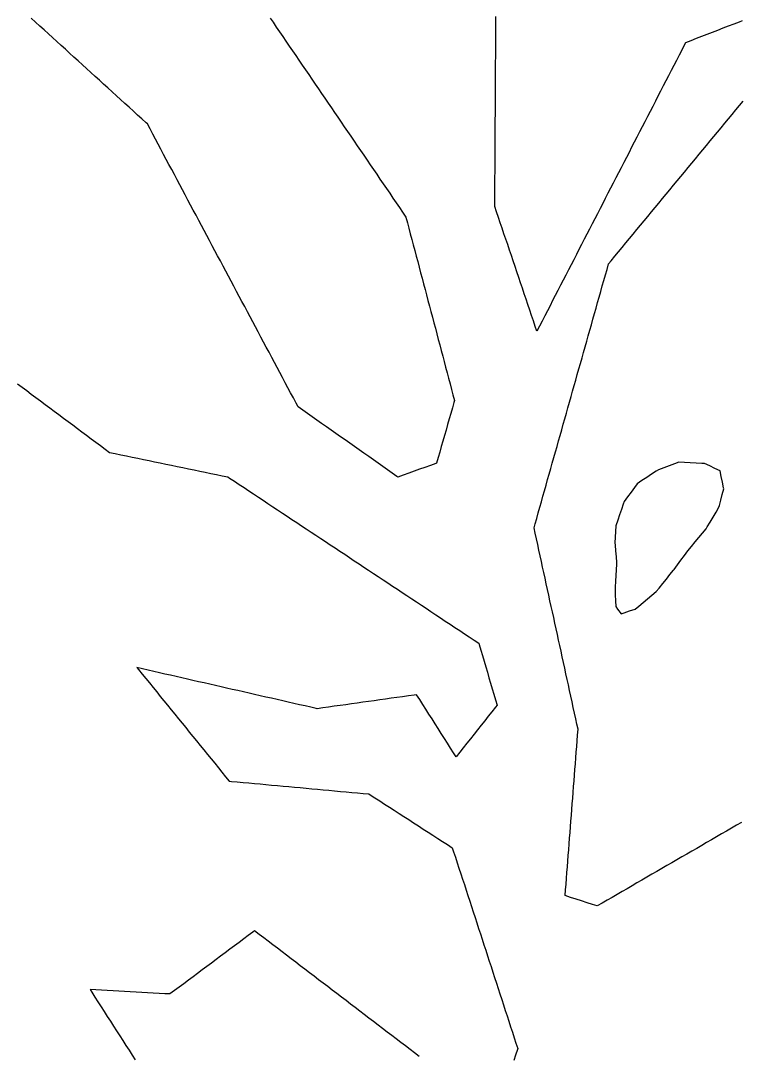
# Model space of a CAD drawing. Header units: millimetres. Extents: x 230 to 3347, y 514 to 5196.
# Drawn here: x 1564.8 to 1689.9, y 4398.1 to 4578.2 of the extents above; entities that cross this region are included whole.
import ezdxf

# ---------------------------------------------------------------- set-up
doc = ezdxf.new("R2010")
doc.units = ezdxf.units.MM
for name, color, linetype in [('ALL_ISLANDS', 7, 'Continuous'), ('OUTLINE_ISLAND_01', 7, 'Continuous'), ('OUTLINE_ISLAND_35', 7, 'Continuous')]:
    doc.layers.add(name, color=color, linetype=linetype)

msp = doc.modelspace()

# ---------------------------------------------------------------- linework, layer by layer
at = {"layer": 'ALL_ISLANDS'}
for points in [[(1608.1822, 4578.5892), (1608.6575, 4577.8925), (1609.221, 4577.0664), (1609.7845, 4576.2403), (1610.3481, 4575.4142), (1610.9116, 4574.5881), (1611.4752, 4573.762), (1612.0387, 4572.9359), (1612.6022, 4572.1098), (1613.1658, 4571.2838), (1613.7293, 4570.4577), (1614.2929, 4569.6316), (1614.8564, 4568.8055), (1615.4199, 4567.9794), (1615.9835, 4567.1533), (1616.547, 4566.3272), (1617.1106, 4565.5011), (1617.6741, 4564.675), (1618.2376, 4563.849), (1618.8012, 4563.0229), (1619.3647, 4562.1968), (1619.9283, 4561.3707), (1620.4918, 4560.5446), (1621.0553, 4559.7185), (1621.6189, 4558.8924), (1622.1824, 4558.0663), (1622.746, 4557.2402), (1623.3095, 4556.4142), (1623.873, 4555.5881), (1624.4366, 4554.762), (1625.0001, 4553.9359), (1625.5637, 4553.1098), (1626.1272, 4552.2837), (1626.6907, 4551.4576), (1627.2543, 4550.6315), (1627.8178, 4549.8054), (1628.3814, 4548.9794), (1628.9449, 4548.1533), (1629.5084, 4547.3272), (1630.072, 4546.5011), (1630.6355, 4545.675), (1631.1991, 4544.8489), (1631.7626, 4544.0228), (1631.7667, 4544.0075), (1632.0225, 4543.0408), (1632.2784, 4542.0741), (1632.5342, 4541.1073), (1632.7901, 4540.1406), (1633.0459, 4539.1739), (1633.3018, 4538.2072), (1633.5576, 4537.2405), (1633.8135, 4536.2738), (1634.0693, 4535.307), (1634.3252, 4534.3403), (1634.581, 4533.3736), (1634.8369, 4532.4069), (1635.0927, 4531.4402), (1635.3486, 4530.4735), (1635.6044, 4529.5067), (1635.8603, 4528.54), (1636.1161, 4527.5733), (1636.372, 4526.6066), (1636.6278, 4525.6399), (1636.8837, 4524.6732), (1637.1395, 4523.7065), (1637.3954, 4522.7397), (1637.6512, 4521.773), (1637.9071, 4520.8063), (1638.1629, 4519.8396), (1638.4188, 4518.8729), (1638.6746, 4517.9062), (1638.9305, 4516.9394), (1639.1863, 4515.9727), (1639.4422, 4515.006), (1639.698, 4514.0393), (1639.9539, 4513.0726), (1640.2097, 4512.1059), (1640.1173, 4511.7829), (1639.8421, 4510.8215), (1639.5668, 4509.8601), (1639.2916, 4508.8987), (1639.0164, 4507.9373), (1638.7412, 4506.976), (1638.4659, 4506.0146), (1638.1907, 4505.0532), (1637.9155, 4504.0918), (1637.6403, 4503.1304), (1637.3651, 4502.1691), (1637.0898, 4501.2077), (1636.9611, 4501.1615), (1636.0199, 4500.8237), (1635.0786, 4500.4859), (1634.1374, 4500.1481), (1633.1962, 4499.8103), (1632.255, 4499.4725), (1631.3138, 4499.1347), (1630.3726, 4498.7969), (1630.2002, 4498.9181), (1629.3821, 4499.4932), (1628.564, 4500.0683), (1627.746, 4500.6435), (1626.9279, 4501.2186), (1626.1098, 4501.7937), (1625.2918, 4502.3688), (1624.4737, 4502.944), (1623.6557, 4503.5191), (1622.8376, 4504.0942), (1622.0195, 4504.6693), (1621.2015, 4505.2445), (1620.3834, 4505.8196), (1619.5653, 4506.3947), (1618.7473, 4506.9699), (1617.9292, 4507.545), (1617.1111, 4508.1201), (1616.2931, 4508.6952), (1615.475, 4509.2704), (1614.6569, 4509.8455), (1613.8389, 4510.4206), (1613.0208, 4510.9957), (1612.6587, 4511.6755), (1612.1885, 4512.558), (1611.7183, 4513.4406), (1611.2481, 4514.3231), (1610.7779, 4515.2057), (1610.3077, 4516.0883), (1609.8375, 4516.9708), (1609.3673, 4517.8534), (1608.8971, 4518.7359), (1608.4269, 4519.6185), (1607.9567, 4520.501), (1607.4865, 4521.3836), (1607.0163, 4522.2662), (1606.5461, 4523.1487), (1606.0759, 4524.0313), (1605.6057, 4524.9138), (1605.1355, 4525.7964), (1604.6653, 4526.679), (1604.1951, 4527.5615), (1603.7249, 4528.4441), (1603.2547, 4529.3266), (1602.7845, 4530.2092), (1602.3143, 4531.0918), (1601.8441, 4531.9743), (1601.3739, 4532.8569), (1600.9037, 4533.7394), (1600.4335, 4534.622), (1599.9633, 4535.5046), (1599.4931, 4536.3871), (1599.0229, 4537.2697), (1598.5527, 4538.1522), (1598.0824, 4539.0348), (1597.6122, 4539.9174), (1597.142, 4540.7999), (1596.6718, 4541.6825), (1596.2016, 4542.565), (1595.7314, 4543.4476), (1595.2612, 4544.3301), (1594.791, 4545.2127), (1594.3208, 4546.0953), (1593.8506, 4546.9778), (1593.3804, 4547.8604), (1592.9102, 4548.7429), (1592.44, 4549.6255), (1591.9698, 4550.5081), (1591.4996, 4551.3906), (1591.0294, 4552.2732), (1590.5592, 4553.1557), (1590.089, 4554.0383), (1589.6188, 4554.9209), (1589.1486, 4555.8034), (1588.6784, 4556.686), (1588.2082, 4557.5685), (1587.738, 4558.4511), (1587.2678, 4559.3337), (1586.7976, 4560.2162), (1586.5863, 4560.4086), (1585.847, 4561.0819), (1585.1076, 4561.7552), (1584.3682, 4562.4285), (1583.6289, 4563.1019), (1582.8895, 4563.7752), (1582.1501, 4564.4485), (1581.4108, 4565.1218), (1580.6714, 4565.7951), (1579.9321, 4566.4684), (1579.1927, 4567.1417), (1578.4533, 4567.815), (1577.714, 4568.4883), (1576.9746, 4569.1616), (1576.2352, 4569.8349), (1575.4959, 4570.5082), (1574.7565, 4571.1815), (1574.0171, 4571.8548), (1573.2778, 4572.5281), (1572.5384, 4573.2015), (1571.7991, 4573.8748), (1571.0597, 4574.5481), (1570.3203, 4575.2214), (1569.581, 4575.8947), (1568.8416, 4576.568), (1568.1022, 4577.2413), (1567.3629, 4577.9146), (1566.6235, 4578.5879)], [(1690.2174, 4578.1419), (1689.7011, 4577.9414), (1688.7689, 4577.5793), (1687.8368, 4577.2173), (1686.9046, 4576.8553), (1685.9725, 4576.4932), (1685.0403, 4576.1312), (1684.1081, 4575.7692), (1683.176, 4575.4071), (1682.2438, 4575.0451), (1681.3116, 4574.683), (1680.3795, 4574.321), (1680.1806, 4573.9349), (1679.7226, 4573.0459), (1679.2647, 4572.157), (1678.8067, 4571.268), (1678.3488, 4570.379), (1677.8908, 4569.49), (1677.4329, 4568.601), (1676.975, 4567.7121), (1676.517, 4566.8231), (1676.0591, 4565.9341), (1675.6011, 4565.0451), (1675.1432, 4564.1561), (1674.6852, 4563.2672), (1674.2273, 4562.3782), (1673.7693, 4561.4892), (1673.3114, 4560.6002), (1672.8534, 4559.7112), (1672.3955, 4558.8223), (1671.9375, 4557.9333), (1671.4796, 4557.0443), (1671.0217, 4556.1553), (1670.5637, 4555.2663), (1670.1058, 4554.3774), (1669.6478, 4553.4884), (1669.1899, 4552.5994), (1668.7319, 4551.7104), (1668.274, 4550.8214), (1667.816, 4549.9325), (1667.3581, 4549.0435), (1666.9001, 4548.1545), (1666.4422, 4547.2655), (1665.9842, 4546.3765), (1665.5263, 4545.4876), (1665.0684, 4544.5986), (1664.6104, 4543.7096), (1664.1525, 4542.8206), (1663.6945, 4541.9317), (1663.2366, 4541.0427), (1662.7786, 4540.1537), (1662.3207, 4539.2647), (1661.8627, 4538.3757), (1661.4048, 4537.4868), (1660.9468, 4536.5978), (1660.4889, 4535.7088), (1660.0309, 4534.8198), (1659.573, 4533.9308), (1659.115, 4533.0419), (1658.6571, 4532.1529), (1658.1992, 4531.2639), (1657.7412, 4530.3749), (1657.2833, 4529.4859), (1656.8253, 4528.597), (1656.3674, 4527.708), (1655.9094, 4526.819), (1655.4515, 4525.93), (1654.9935, 4525.041), (1654.5356, 4524.1521), (1654.2489, 4525.0033), (1653.9298, 4525.951), (1653.6107, 4526.8987), (1653.2916, 4527.8465), (1652.9724, 4528.7942), (1652.6533, 4529.7419), (1652.3342, 4530.6896), (1652.0151, 4531.6373), (1651.6959, 4532.585), (1651.3768, 4533.5327), (1651.0577, 4534.4804), (1650.7386, 4535.4282), (1650.4194, 4536.3759), (1650.1003, 4537.3236), (1649.7812, 4538.2713), (1649.4621, 4539.219), (1649.1429, 4540.1667), (1648.8238, 4541.1144), (1648.5047, 4542.0621), (1648.1856, 4543.0099), (1647.8664, 4543.9576), (1647.5473, 4544.9053), (1647.2282, 4545.853), (1647.2286, 4545.9198), (1647.2343, 4546.9198), (1647.24, 4547.9198), (1647.2457, 4548.9198), (1647.2514, 4549.9198), (1647.2571, 4550.9198), (1647.2628, 4551.9197), (1647.2685, 4552.9197), (1647.2742, 4553.9197), (1647.2799, 4554.9197), (1647.2856, 4555.9197), (1647.2912, 4556.9197), (1647.2969, 4557.9196), (1647.3026, 4558.9196), (1647.3083, 4559.9196), (1647.314, 4560.9196), (1647.3197, 4561.9196), (1647.3254, 4562.9196), (1647.3311, 4563.9195), (1647.3368, 4564.9195), (1647.3425, 4565.9195), (1647.3482, 4566.9195), (1647.3539, 4567.9195), (1647.3596, 4568.9195), (1647.3653, 4569.9194), (1647.371, 4570.9194), (1647.3767, 4571.9194), (1647.3824, 4572.9194), (1647.3881, 4573.9194), (1647.3938, 4574.9194), (1647.3995, 4575.9193), (1647.4052, 4576.9193), (1647.4109, 4577.9193), (1647.4166, 4578.9193)], [(1690.1242, 4438.7301), (1689.2589, 4438.2288), (1688.3936, 4437.7276), (1687.5283, 4437.2263), (1686.663, 4436.7251), (1685.7977, 4436.2239), (1684.9324, 4435.7226), (1684.0671, 4435.2214), (1683.2018, 4434.7201), (1682.3365, 4434.2189), (1681.4712, 4433.7176), (1680.6059, 4433.2164), (1679.7405, 4432.7151), (1678.8752, 4432.2139), (1678.0099, 4431.7127), (1677.1446, 4431.2114), (1676.2793, 4430.7102), (1675.414, 4430.2089), (1674.5487, 4429.7077), (1673.6834, 4429.2064), (1672.8181, 4428.7052), (1671.9528, 4428.2039), (1671.0875, 4427.7027), (1670.2222, 4427.2014), (1669.3569, 4426.7002), (1668.4916, 4426.199), (1667.6263, 4425.6977), (1666.761, 4425.1965), (1665.8957, 4424.6952), (1665.0304, 4424.194), (1664.2191, 4424.4569), (1663.2678, 4424.7652), (1662.3165, 4425.0734), (1661.3652, 4425.3817), (1660.4139, 4425.69), (1659.4626, 4425.9983), (1659.4634, 4426.0076), (1659.5406, 4427.0046), (1659.6179, 4428.0016), (1659.6951, 4428.9986), (1659.7723, 4429.9956), (1659.8496, 4430.9926), (1659.9268, 4431.9896), (1660.0041, 4432.9867), (1660.0813, 4433.9837), (1660.1585, 4434.9807), (1660.2358, 4435.9777), (1660.313, 4436.9747), (1660.3903, 4437.9717), (1660.4675, 4438.9687), (1660.5448, 4439.9657), (1660.622, 4440.9628), (1660.6992, 4441.9598), (1660.7765, 4442.9568), (1660.8537, 4443.9538), (1660.931, 4444.9508), (1661.0082, 4445.9478), (1661.0855, 4446.9448), (1661.1627, 4447.9418), (1661.2399, 4448.9389), (1661.3172, 4449.9359), (1661.3944, 4450.9329), (1661.4717, 4451.9299), (1661.5489, 4452.9269), (1661.6262, 4453.9239), (1661.7034, 4454.9209), (1661.5128, 4455.7944), (1661.2997, 4456.7715), (1661.0865, 4457.7485), (1660.8734, 4458.7255), (1660.6602, 4459.7025), (1660.4471, 4460.6795), (1660.2339, 4461.6566), (1660.0208, 4462.6336), (1659.8076, 4463.6106), (1659.5945, 4464.5876), (1659.3813, 4465.5646), (1659.1682, 4466.5416), (1658.955, 4467.5187), (1658.7419, 4468.4957), (1658.5287, 4469.4727), (1658.3156, 4470.4497), (1658.1024, 4471.4267), (1657.8893, 4472.4038), (1657.6761, 4473.3808), (1657.4629, 4474.3578), (1657.2498, 4475.3348), (1657.0366, 4476.3118), (1656.8235, 4477.2889), (1656.6103, 4478.2659), (1656.3972, 4479.2429), (1656.184, 4480.2199), (1655.9709, 4481.1969), (1655.7577, 4482.174), (1655.5446, 4483.151), (1655.3314, 4484.128), (1655.1183, 4485.105), (1654.9051, 4486.082), (1654.692, 4487.0591), (1654.4788, 4488.0361), (1654.2657, 4489.0131), (1654.0525, 4489.9901), (1654.2381, 4490.6475), (1654.5099, 4491.6099), (1654.7816, 4492.5723), (1655.0533, 4493.5347), (1655.325, 4494.4971), (1655.5967, 4495.4594), (1655.8684, 4496.4218), (1656.1402, 4497.3842), (1656.4119, 4498.3466), (1656.6836, 4499.3089), (1656.9553, 4500.2713), (1657.227, 4501.2337), (1657.4987, 4502.1961), (1657.7704, 4503.1585), (1658.0422, 4504.1208), (1658.3139, 4505.0832), (1658.5856, 4506.0456), (1658.8573, 4507.008), (1659.129, 4507.9703), (1659.4007, 4508.9327), (1659.6725, 4509.8951), (1659.9442, 4510.8575), (1660.2159, 4511.8199), (1660.4876, 4512.7822), (1660.7593, 4513.7446), (1661.031, 4514.707), (1661.3027, 4515.6694), (1661.5745, 4516.6317), (1661.8462, 4517.5941), (1662.1179, 4518.5565), (1662.3896, 4519.5189), (1662.6613, 4520.4813), (1662.933, 4521.4436), (1663.2048, 4522.406), (1663.4765, 4523.3684), (1663.7482, 4524.3308), (1664.0199, 4525.2931), (1664.2916, 4526.2555), (1664.5633, 4527.2179), (1664.835, 4528.1803), (1665.1068, 4529.1427), (1665.3785, 4530.105), (1665.6502, 4531.0674), (1665.9219, 4532.0298), (1666.1936, 4532.9922), (1666.4653, 4533.9545), (1666.7371, 4534.9169), (1667.0088, 4535.8793), (1667.4631, 4536.4294), (1668.0999, 4537.2004), (1668.7368, 4537.9714), (1669.3736, 4538.7424), (1670.0104, 4539.5134), (1670.6473, 4540.2844), (1671.2841, 4541.0554), (1671.9209, 4541.8264), (1672.5577, 4542.5974), (1673.1946, 4543.3684), (1673.8314, 4544.1394), (1674.4682, 4544.9104), (1675.1051, 4545.6814), (1675.7419, 4546.4524), (1676.3787, 4547.2234), (1677.0155, 4547.9944), (1677.6524, 4548.7654), (1678.2892, 4549.5364), (1678.926, 4550.3074), (1679.5629, 4551.0784), (1680.1997, 4551.8494), (1680.8365, 4552.6205), (1681.4734, 4553.3915), (1682.1102, 4554.1625), (1682.747, 4554.9335), (1683.3838, 4555.7045), (1684.0207, 4556.4755), (1684.6575, 4557.2465), (1685.2943, 4558.0175), (1685.9312, 4558.7885), (1686.568, 4559.5595), (1687.2048, 4560.3305), (1687.8416, 4561.1015), (1688.4785, 4561.8725), (1689.1153, 4562.6435), (1689.7521, 4563.4145), (1690.389, 4564.1855)], [(1564.2128, 4515.0333), (1565.0142, 4514.4351), (1565.8156, 4513.837), (1566.617, 4513.2388), (1567.4184, 4512.6407), (1568.2197, 4512.0425), (1569.0211, 4511.4444), (1569.8225, 4510.8462), (1570.6239, 4510.2481), (1571.4253, 4509.6499), (1572.2267, 4509.0518), (1573.0281, 4508.4536), (1573.8294, 4507.8555), (1574.6308, 4507.2573), (1575.4322, 4506.6592), (1576.2336, 4506.061), (1577.035, 4505.4629), (1577.8364, 4504.8647), (1578.6377, 4504.2666), (1579.4391, 4503.6684), (1580.2405, 4503.0703), (1581.212, 4502.8696), (1582.1914, 4502.6674), (1583.1707, 4502.4651), (1584.15, 4502.2629), (1585.1294, 4502.0606), (1586.1087, 4501.8583), (1587.088, 4501.6561), (1588.0674, 4501.4538), (1589.0467, 4501.2516), (1590.026, 4501.0493), (1591.0054, 4500.8471), (1591.9847, 4500.6448), (1592.964, 4500.4426), (1593.9434, 4500.2403), (1594.9227, 4500.0381), (1595.902, 4499.8358), (1596.8814, 4499.6336), (1597.8607, 4499.4313), (1598.84, 4499.2291), (1599.8194, 4499.0268), (1600.7987, 4498.8246), (1601.1111, 4498.6175), (1601.9447, 4498.065), (1602.7782, 4497.5125), (1603.6117, 4496.96), (1604.4452, 4496.4075), (1605.2787, 4495.8551), (1606.1123, 4495.3026), (1606.9458, 4494.7501), (1607.7793, 4494.1976), (1608.6128, 4493.6451), (1609.4464, 4493.0926), (1610.2799, 4492.5401), (1611.1134, 4491.9877), (1611.9469, 4491.4352), (1612.7804, 4490.8827), (1613.614, 4490.3302), (1614.4475, 4489.7777), (1615.281, 4489.2252), (1616.1145, 4488.6728), (1616.9481, 4488.1203), (1617.7816, 4487.5678), (1618.6151, 4487.0153), (1619.4486, 4486.4628), (1620.2822, 4485.9103), (1621.1157, 4485.3578), (1621.9492, 4484.8054), (1622.7827, 4484.2529), (1623.6162, 4483.7004), (1624.4498, 4483.1479), (1625.2833, 4482.5954), (1626.1168, 4482.0429), (1626.9503, 4481.4904), (1627.7839, 4480.938), (1628.6174, 4480.3855), (1629.4509, 4479.833), (1630.2844, 4479.2805), (1631.1179, 4478.728), (1631.9515, 4478.1755), (1632.785, 4477.6231), (1633.6185, 4477.0706), (1634.452, 4476.5181), (1635.2856, 4475.9656), (1636.1191, 4475.4131), (1636.9526, 4474.8606), (1637.7861, 4474.3081), (1638.6197, 4473.7557), (1639.4532, 4473.2032), (1640.2867, 4472.6507), (1641.1202, 4472.0982), (1641.9537, 4471.5457), (1642.7873, 4470.9932), (1643.6208, 4470.4407), (1644.4543, 4469.8883), (1644.5234, 4469.6521), (1644.8042, 4468.6923), (1645.085, 4467.7325), (1645.3658, 4466.7727), (1645.6465, 4465.813), (1645.9273, 4464.8532), (1646.2081, 4463.8934), (1646.4889, 4462.9337), (1646.7697, 4461.9739), (1647.0505, 4461.0141), (1647.3312, 4460.0543), (1647.612, 4459.0946), (1647.3405, 4458.7527), (1646.7186, 4457.9696), (1646.0967, 4457.1865), (1645.4749, 4456.4034), (1644.853, 4455.6203), (1644.2311, 4454.8372), (1643.6092, 4454.0541), (1642.9873, 4453.271), (1642.3654, 4452.4879), (1641.7435, 4451.7048), (1641.1216, 4450.9217), (1640.4997, 4450.1386), (1640.0663, 4450.8194), (1639.5293, 4451.663), (1638.9923, 4452.5065), (1638.4553, 4453.3501), (1637.9183, 4454.1937), (1637.3813, 4455.0373), (1636.8442, 4455.8808), (1636.3072, 4456.7244), (1635.7702, 4457.568), (1635.2332, 4458.4116), (1634.6962, 4459.2551), (1634.1592, 4460.0987), (1633.6222, 4460.9423), (1633.1802, 4460.8799), (1632.19, 4460.74), (1631.1998, 4460.6002), (1630.2096, 4460.4604), (1629.2195, 4460.3205), (1628.2293, 4460.1807), (1627.2391, 4460.0409), (1626.2489, 4459.901), (1625.2588, 4459.7612), (1624.2686, 4459.6214), (1623.2784, 4459.4815), (1622.2882, 4459.3417), (1621.2981, 4459.2019), (1620.3079, 4459.062), (1619.3177, 4458.9222), (1618.3275, 4458.7824), (1617.3374, 4458.6425), (1616.3472, 4458.5027), (1616.1864, 4458.5394), (1615.2114, 4458.7617), (1614.2364, 4458.984), (1613.2615, 4459.2063), (1612.2865, 4459.4286), (1611.3115, 4459.6509), (1610.3365, 4459.8732), (1609.3616, 4460.0955), (1608.3866, 4460.3178), (1607.4116, 4460.5401), (1606.4366, 4460.7624), (1605.4616, 4460.9847), (1604.4867, 4461.207), (1603.5117, 4461.4293), (1602.5367, 4461.6516), (1601.5617, 4461.8739), (1600.5868, 4462.0962), (1599.6118, 4462.3185), (1598.6368, 4462.5408), (1597.6618, 4462.7631), (1596.6868, 4462.9854), (1595.7119, 4463.2077), (1594.7369, 4463.43), (1593.7619, 4463.6523), (1592.7869, 4463.8746), (1591.8119, 4464.0969), (1590.837, 4464.3192), (1589.862, 4464.5415), (1588.887, 4464.7638), (1587.912, 4464.9861), (1586.9371, 4465.2084), (1585.9621, 4465.4307), (1584.9871, 4465.653), (1585.2679, 4465.3076), (1585.8987, 4464.5317), (1586.5296, 4463.7558), (1587.1604, 4462.9799), (1587.7913, 4462.204), (1588.4221, 4461.4281), (1589.053, 4460.6522), (1589.6838, 4459.8763), (1590.3146, 4459.1004), (1590.9455, 4458.3244), (1591.5763, 4457.5485), (1592.2072, 4456.7726), (1592.838, 4455.9967), (1593.4688, 4455.2208), (1594.0997, 4454.4449), (1594.7305, 4453.669), (1595.3614, 4452.8931), (1595.9922, 4452.1171), (1596.6231, 4451.3412), (1597.2539, 4450.5653), (1597.8847, 4449.7894), (1598.5156, 4449.0135), (1599.1464, 4448.2376), (1599.7773, 4447.4617), (1600.4081, 4446.6858), (1601.0389, 4445.9099), (1601.4475, 4445.8723), (1602.4433, 4445.7807), (1603.4391, 4445.6891), (1604.4349, 4445.5975), (1605.4307, 4445.5059), (1606.4265, 4445.4144), (1607.4223, 4445.3228), (1608.4181, 4445.2312), (1609.4139, 4445.1396), (1610.4097, 4445.048), (1611.4055, 4444.9564), (1612.4013, 4444.8648), (1613.3971, 4444.7733), (1614.3928, 4444.6817), (1615.3886, 4444.5901), (1616.3844, 4444.4985), (1617.3802, 4444.4069), (1618.376, 4444.3153), (1619.3718, 4444.2237), (1620.3676, 4444.1322), (1621.3634, 4444.0406), (1622.3592, 4443.949), (1623.355, 4443.8574), (1624.3508, 4443.7658), (1625.3466, 4443.6742), (1625.5493, 4443.5436), (1626.3897, 4443.0017), (1627.2302, 4442.4598), (1628.0706, 4441.9179), (1628.9111, 4441.376), (1629.7515, 4440.8342), (1630.592, 4440.2923), (1631.4325, 4439.7504), (1632.2729, 4439.2085), (1633.1134, 4438.6666), (1633.9538, 4438.1247), (1634.7943, 4437.5828), (1635.6347, 4437.041), (1636.4752, 4436.4991), (1637.3156, 4435.9572), (1638.1561, 4435.4153), (1638.9965, 4434.8734), (1639.837, 4434.3315), (1640.0703, 4433.6144), (1640.3797, 4432.6635), (1640.6891, 4431.7126), (1640.9984, 4430.7616), (1641.3078, 4429.8107), (1641.6172, 4428.8597), (1641.9266, 4427.9088), (1642.2359, 4426.9579), (1642.5453, 4426.0069), (1642.8547, 4425.056), (1643.1641, 4424.105), (1643.4735, 4423.1541), (1643.7828, 4422.2032), (1644.0922, 4421.2522), (1644.4016, 4420.3013), (1644.711, 4419.3503), (1645.0204, 4418.3994), (1645.3297, 4417.4485), (1645.6391, 4416.4975), (1645.9485, 4415.5466), (1646.2579, 4414.5957), (1646.5673, 4413.6447), (1646.8766, 4412.6938), (1647.186, 4411.7428), (1647.4954, 4410.7919), (1647.8048, 4409.841), (1648.1142, 4408.89), (1648.4235, 4407.9391), (1648.7329, 4406.9881), (1649.0423, 4406.0372), (1649.3517, 4405.0863), (1649.6611, 4404.1353), (1649.9704, 4403.1844), (1650.2798, 4402.2335), (1650.5892, 4401.2825), (1650.8986, 4400.3316), (1651.208, 4399.3806), (1651.1565, 4399.221), (1650.8498, 4398.2692), (1650.543, 4397.3174)], [(1634.0678, 4398.0301), (1633.2728, 4398.6367), (1632.4778, 4399.2433), (1631.6828, 4399.85), (1630.8878, 4400.4566), (1630.0928, 4401.0632), (1629.2978, 4401.6698), (1628.5028, 4402.2764), (1627.7078, 4402.883), (1626.9128, 4403.4896), (1626.1178, 4404.0962), (1625.3228, 4404.7028), (1624.5278, 4405.3094), (1623.7328, 4405.9161), (1622.9378, 4406.5227), (1622.1428, 4407.1293), (1621.3478, 4407.7359), (1620.5528, 4408.3425), (1619.7578, 4408.9491), (1618.9628, 4409.5557), (1618.1678, 4410.1623), (1617.3728, 4410.7689), (1616.5778, 4411.3756), (1615.7828, 4411.9822), (1614.9878, 4412.5888), (1614.1928, 4413.1954), (1613.3978, 4413.802), (1612.6028, 4414.4086), (1611.8078, 4415.0152), (1611.0128, 4415.6218), (1610.2178, 4416.2284), (1609.4228, 4416.8351), (1608.6278, 4417.4417), (1607.8328, 4418.0483), (1607.0378, 4418.6549), (1606.2428, 4419.2615), (1605.4478, 4419.8681), (1605.1601, 4419.6534), (1604.3586, 4419.0554), (1603.5571, 4418.4574), (1602.7556, 4417.8594), (1601.9542, 4417.2614), (1601.1527, 4416.6634), (1600.3512, 4416.0653), (1599.5497, 4415.4673), (1598.7482, 4414.8693), (1597.9467, 4414.2713), (1597.1453, 4413.6733), (1596.3438, 4413.0753), (1595.5423, 4412.4772), (1594.7408, 4411.8792), (1593.9393, 4411.2812), (1593.1378, 4410.6832), (1592.3364, 4410.0852), (1591.5349, 4409.4872), (1590.7334, 4408.8891), (1589.825, 4408.9389), (1588.8265, 4408.9936), (1587.828, 4409.0483), (1586.8295, 4409.1029), (1585.831, 4409.1576), (1584.8325, 4409.2123), (1583.834, 4409.267), (1582.8355, 4409.3217), (1581.837, 4409.3763), (1580.8385, 4409.431), (1579.84, 4409.4857), (1578.8415, 4409.5404), (1577.843, 4409.5951), (1576.8445, 4409.6498), (1577.1351, 4409.1964), (1577.6746, 4408.3545), (1578.2142, 4407.5125), (1578.7538, 4406.6706), (1579.2934, 4405.8287), (1579.833, 4404.9868), (1580.3726, 4404.1448), (1580.9122, 4403.3029), (1581.4518, 4402.461), (1581.9914, 4401.6191), (1582.531, 4400.7771), (1583.0706, 4399.9352), (1583.6102, 4399.0933), (1584.1498, 4398.2513), (1584.6893, 4397.4094)]]:
    msp.add_lwpolyline(points, dxfattribs=at)
msp.add_lwpolyline([(1686.4029, 4499.874), (1685.4992, 4500.3021), (1684.5954, 4500.7302), (1683.6917, 4501.1583), (1683.2236, 4501.1811), (1682.2248, 4501.2296), (1681.226, 4501.2782), (1680.2272, 4501.3267), (1679.2284, 4501.3753), (1678.4929, 4501.1046), (1677.5544, 4500.7592), (1676.616, 4500.4138), (1675.6775, 4500.0685), (1675.312, 4499.8291), (1674.4754, 4499.2813), (1673.6388, 4498.7335), (1672.8023, 4498.1856), (1671.9657, 4497.6378), (1671.5011, 4496.9992), (1670.9129, 4496.1905), (1670.3246, 4495.3818), (1669.7364, 4494.5732), (1669.5756, 4494.1071), (1669.2495, 4493.1617), (1668.9235, 4492.2164), (1668.5974, 4491.271), (1668.2713, 4490.3257), (1668.2229, 4489.3544), (1668.1732, 4488.3557), (1668.1234, 4487.3569), (1668.1543, 4486.9432), (1668.2287, 4485.946), (1668.3032, 4484.9488), (1668.3776, 4483.9515), (1668.3608, 4483.6603), (1668.3031, 4482.6619), (1668.2455, 4481.6636), (1668.1878, 4480.6653), (1668.1302, 4479.6669), (1668.1433, 4479.2891), (1668.1779, 4478.2897), (1668.2126, 4477.2903), (1668.2472, 4476.2909), (1668.5819, 4475.8378), (1669.1761, 4475.0334), (1669.7093, 4475.2009), (1670.6633, 4475.5006), (1671.6174, 4475.8004), (1672.245, 4476.3271), (1673.011, 4476.9699), (1673.7771, 4477.6127), (1674.5431, 4478.2555), (1675.3091, 4478.8983), (1675.7951, 4479.4959), (1676.4261, 4480.2717), (1677.057, 4481.0475), (1677.688, 4481.8233), (1678.319, 4482.5991), (1678.4175, 4482.7342), (1679.0069, 4483.5421), (1679.5963, 4484.3499), (1680.1857, 4485.1577), (1680.7751, 4485.9656), (1680.7759, 4485.9665), (1681.4161, 4486.7347), (1682.0564, 4487.5029), (1682.6966, 4488.271), (1683.3368, 4489.0392), (1683.9771, 4489.8074), (1684.1608, 4490.116), (1684.6725, 4490.9752), (1685.1841, 4491.8344), (1685.6958, 4492.6936), (1686.2074, 4493.5528), (1686.2805, 4493.833), (1686.5328, 4494.8006), (1686.7852, 4495.7682), (1687.0376, 4496.7359), (1687.0005, 4496.9191), (1686.8023, 4497.8993), (1686.604, 4498.8794), (1686.4058, 4499.8596)], close=True, dxfattribs=at)
at = {"layer": 'OUTLINE_ISLAND_01'}
for points in [[(1608.1822, 4578.5892), (1608.6575, 4577.8925), (1609.221, 4577.0664), (1609.7845, 4576.2403), (1610.3481, 4575.4142), (1610.9116, 4574.5881), (1611.4752, 4573.762), (1612.0387, 4572.9359), (1612.6022, 4572.1098), (1613.1658, 4571.2838), (1613.7293, 4570.4577), (1614.2929, 4569.6316), (1614.8564, 4568.8055), (1615.4199, 4567.9794), (1615.9835, 4567.1533), (1616.547, 4566.3272), (1617.1106, 4565.5011), (1617.6741, 4564.675), (1618.2376, 4563.849), (1618.8012, 4563.0229), (1619.3647, 4562.1968), (1619.9283, 4561.3707), (1620.4918, 4560.5446), (1621.0553, 4559.7185), (1621.6189, 4558.8924), (1622.1824, 4558.0663), (1622.746, 4557.2402), (1623.3095, 4556.4142), (1623.873, 4555.5881), (1624.4366, 4554.762), (1625.0001, 4553.9359), (1625.5637, 4553.1098), (1626.1272, 4552.2837), (1626.6907, 4551.4576), (1627.2543, 4550.6315), (1627.8178, 4549.8054), (1628.3814, 4548.9794), (1628.9449, 4548.1533), (1629.5084, 4547.3272), (1630.072, 4546.5011), (1630.6355, 4545.675), (1631.1991, 4544.8489), (1631.7626, 4544.0228), (1631.7667, 4544.0075), (1632.0225, 4543.0408), (1632.2784, 4542.0741), (1632.5342, 4541.1073), (1632.7901, 4540.1406), (1633.0459, 4539.1739), (1633.3018, 4538.2072), (1633.5576, 4537.2405), (1633.8135, 4536.2738), (1634.0693, 4535.307), (1634.3252, 4534.3403), (1634.581, 4533.3736), (1634.8369, 4532.4069), (1635.0927, 4531.4402), (1635.3486, 4530.4735), (1635.6044, 4529.5067), (1635.8603, 4528.54), (1636.1161, 4527.5733), (1636.372, 4526.6066), (1636.6278, 4525.6399), (1636.8837, 4524.6732), (1637.1395, 4523.7065), (1637.3954, 4522.7397), (1637.6512, 4521.773), (1637.9071, 4520.8063), (1638.1629, 4519.8396), (1638.4188, 4518.8729), (1638.6746, 4517.9062), (1638.9305, 4516.9394), (1639.1863, 4515.9727), (1639.4422, 4515.006), (1639.698, 4514.0393), (1639.9539, 4513.0726), (1640.2097, 4512.1059), (1640.1173, 4511.7829), (1639.8421, 4510.8215), (1639.5668, 4509.8601), (1639.2916, 4508.8987), (1639.0164, 4507.9373), (1638.7412, 4506.976), (1638.4659, 4506.0146), (1638.1907, 4505.0532), (1637.9155, 4504.0918), (1637.6403, 4503.1304), (1637.3651, 4502.1691), (1637.0898, 4501.2077), (1636.9611, 4501.1615), (1636.0199, 4500.8237), (1635.0786, 4500.4859), (1634.1374, 4500.1481), (1633.1962, 4499.8103), (1632.255, 4499.4725), (1631.3138, 4499.1347), (1630.3726, 4498.7969), (1630.2002, 4498.9181), (1629.3821, 4499.4932), (1628.564, 4500.0683), (1627.746, 4500.6435), (1626.9279, 4501.2186), (1626.1098, 4501.7937), (1625.2918, 4502.3688), (1624.4737, 4502.944), (1623.6557, 4503.5191), (1622.8376, 4504.0942), (1622.0195, 4504.6693), (1621.2015, 4505.2445), (1620.3834, 4505.8196), (1619.5653, 4506.3947), (1618.7473, 4506.9699), (1617.9292, 4507.545), (1617.1111, 4508.1201), (1616.2931, 4508.6952), (1615.475, 4509.2704), (1614.6569, 4509.8455), (1613.8389, 4510.4206), (1613.0208, 4510.9957), (1612.6587, 4511.6755), (1612.1885, 4512.558), (1611.7183, 4513.4406), (1611.2481, 4514.3231), (1610.7779, 4515.2057), (1610.3077, 4516.0883), (1609.8375, 4516.9708), (1609.3673, 4517.8534), (1608.8971, 4518.7359), (1608.4269, 4519.6185), (1607.9567, 4520.501), (1607.4865, 4521.3836), (1607.0163, 4522.2662), (1606.5461, 4523.1487), (1606.0759, 4524.0313), (1605.6057, 4524.9138), (1605.1355, 4525.7964), (1604.6653, 4526.679), (1604.1951, 4527.5615), (1603.7249, 4528.4441), (1603.2547, 4529.3266), (1602.7845, 4530.2092), (1602.3143, 4531.0918), (1601.8441, 4531.9743), (1601.3739, 4532.8569), (1600.9037, 4533.7394), (1600.4335, 4534.622), (1599.9633, 4535.5046), (1599.4931, 4536.3871), (1599.0229, 4537.2697), (1598.5527, 4538.1522), (1598.0824, 4539.0348), (1597.6122, 4539.9174), (1597.142, 4540.7999), (1596.6718, 4541.6825), (1596.2016, 4542.565), (1595.7314, 4543.4476), (1595.2612, 4544.3301), (1594.791, 4545.2127), (1594.3208, 4546.0953), (1593.8506, 4546.9778), (1593.3804, 4547.8604), (1592.9102, 4548.7429), (1592.44, 4549.6255), (1591.9698, 4550.5081), (1591.4996, 4551.3906), (1591.0294, 4552.2732), (1590.5592, 4553.1557), (1590.089, 4554.0383), (1589.6188, 4554.9209), (1589.1486, 4555.8034), (1588.6784, 4556.686), (1588.2082, 4557.5685), (1587.738, 4558.4511), (1587.2678, 4559.3337), (1586.7976, 4560.2162), (1586.5863, 4560.4086), (1585.847, 4561.0819), (1585.1076, 4561.7552), (1584.3682, 4562.4285), (1583.6289, 4563.1019), (1582.8895, 4563.7752), (1582.1501, 4564.4485), (1581.4108, 4565.1218), (1580.6714, 4565.7951), (1579.9321, 4566.4684), (1579.1927, 4567.1417), (1578.4533, 4567.815), (1577.714, 4568.4883), (1576.9746, 4569.1616), (1576.2352, 4569.8349), (1575.4959, 4570.5082), (1574.7565, 4571.1815), (1574.0171, 4571.8548), (1573.2778, 4572.5281), (1572.5384, 4573.2015), (1571.7991, 4573.8748), (1571.0597, 4574.5481), (1570.3203, 4575.2214), (1569.581, 4575.8947), (1568.8416, 4576.568), (1568.1022, 4577.2413), (1567.3629, 4577.9146), (1566.6235, 4578.5879)], [(1690.2174, 4578.1419), (1689.7011, 4577.9414), (1688.7689, 4577.5793), (1687.8368, 4577.2173), (1686.9046, 4576.8553), (1685.9725, 4576.4932), (1685.0403, 4576.1312), (1684.1081, 4575.7692), (1683.176, 4575.4071), (1682.2438, 4575.0451), (1681.3116, 4574.683), (1680.3795, 4574.321), (1680.1806, 4573.9349), (1679.7226, 4573.0459), (1679.2647, 4572.157), (1678.8067, 4571.268), (1678.3488, 4570.379), (1677.8908, 4569.49), (1677.4329, 4568.601), (1676.975, 4567.7121), (1676.517, 4566.8231), (1676.0591, 4565.9341), (1675.6011, 4565.0451), (1675.1432, 4564.1561), (1674.6852, 4563.2672), (1674.2273, 4562.3782), (1673.7693, 4561.4892), (1673.3114, 4560.6002), (1672.8534, 4559.7112), (1672.3955, 4558.8223), (1671.9375, 4557.9333), (1671.4796, 4557.0443), (1671.0217, 4556.1553), (1670.5637, 4555.2663), (1670.1058, 4554.3774), (1669.6478, 4553.4884), (1669.1899, 4552.5994), (1668.7319, 4551.7104), (1668.274, 4550.8214), (1667.816, 4549.9325), (1667.3581, 4549.0435), (1666.9001, 4548.1545), (1666.4422, 4547.2655), (1665.9842, 4546.3765), (1665.5263, 4545.4876), (1665.0684, 4544.5986), (1664.6104, 4543.7096), (1664.1525, 4542.8206), (1663.6945, 4541.9317), (1663.2366, 4541.0427), (1662.7786, 4540.1537), (1662.3207, 4539.2647), (1661.8627, 4538.3757), (1661.4048, 4537.4868), (1660.9468, 4536.5978), (1660.4889, 4535.7088), (1660.0309, 4534.8198), (1659.573, 4533.9308), (1659.115, 4533.0419), (1658.6571, 4532.1529), (1658.1992, 4531.2639), (1657.7412, 4530.3749), (1657.2833, 4529.4859), (1656.8253, 4528.597), (1656.3674, 4527.708), (1655.9094, 4526.819), (1655.4515, 4525.93), (1654.9935, 4525.041), (1654.5356, 4524.1521), (1654.2489, 4525.0033), (1653.9298, 4525.951), (1653.6107, 4526.8987), (1653.2916, 4527.8465), (1652.9724, 4528.7942), (1652.6533, 4529.7419), (1652.3342, 4530.6896), (1652.0151, 4531.6373), (1651.6959, 4532.585), (1651.3768, 4533.5327), (1651.0577, 4534.4804), (1650.7386, 4535.4282), (1650.4194, 4536.3759), (1650.1003, 4537.3236), (1649.7812, 4538.2713), (1649.4621, 4539.219), (1649.1429, 4540.1667), (1648.8238, 4541.1144), (1648.5047, 4542.0621), (1648.1856, 4543.0099), (1647.8664, 4543.9576), (1647.5473, 4544.9053), (1647.2282, 4545.853), (1647.2286, 4545.9198), (1647.2343, 4546.9198), (1647.24, 4547.9198), (1647.2457, 4548.9198), (1647.2514, 4549.9198), (1647.2571, 4550.9198), (1647.2628, 4551.9197), (1647.2685, 4552.9197), (1647.2742, 4553.9197), (1647.2799, 4554.9197), (1647.2856, 4555.9197), (1647.2912, 4556.9197), (1647.2969, 4557.9196), (1647.3026, 4558.9196), (1647.3083, 4559.9196), (1647.314, 4560.9196), (1647.3197, 4561.9196), (1647.3254, 4562.9196), (1647.3311, 4563.9195), (1647.3368, 4564.9195), (1647.3425, 4565.9195), (1647.3482, 4566.9195), (1647.3539, 4567.9195), (1647.3596, 4568.9195), (1647.3653, 4569.9194), (1647.371, 4570.9194), (1647.3767, 4571.9194), (1647.3824, 4572.9194), (1647.3881, 4573.9194), (1647.3938, 4574.9194), (1647.3995, 4575.9193), (1647.4052, 4576.9193), (1647.4109, 4577.9193), (1647.4166, 4578.9193)], [(1690.1242, 4438.7301), (1689.2589, 4438.2288), (1688.3936, 4437.7276), (1687.5283, 4437.2263), (1686.663, 4436.7251), (1685.7977, 4436.2239), (1684.9324, 4435.7226), (1684.0671, 4435.2214), (1683.2018, 4434.7201), (1682.3365, 4434.2189), (1681.4712, 4433.7176), (1680.6059, 4433.2164), (1679.7405, 4432.7151), (1678.8752, 4432.2139), (1678.0099, 4431.7127), (1677.1446, 4431.2114), (1676.2793, 4430.7102), (1675.414, 4430.2089), (1674.5487, 4429.7077), (1673.6834, 4429.2064), (1672.8181, 4428.7052), (1671.9528, 4428.2039), (1671.0875, 4427.7027), (1670.2222, 4427.2014), (1669.3569, 4426.7002), (1668.4916, 4426.199), (1667.6263, 4425.6977), (1666.761, 4425.1965), (1665.8957, 4424.6952), (1665.0304, 4424.194), (1664.2191, 4424.4569), (1663.2678, 4424.7652), (1662.3165, 4425.0734), (1661.3652, 4425.3817), (1660.4139, 4425.69), (1659.4626, 4425.9983), (1659.4634, 4426.0076), (1659.5406, 4427.0046), (1659.6179, 4428.0016), (1659.6951, 4428.9986), (1659.7723, 4429.9956), (1659.8496, 4430.9926), (1659.9268, 4431.9896), (1660.0041, 4432.9867), (1660.0813, 4433.9837), (1660.1585, 4434.9807), (1660.2358, 4435.9777), (1660.313, 4436.9747), (1660.3903, 4437.9717), (1660.4675, 4438.9687), (1660.5448, 4439.9657), (1660.622, 4440.9628), (1660.6992, 4441.9598), (1660.7765, 4442.9568), (1660.8537, 4443.9538), (1660.931, 4444.9508), (1661.0082, 4445.9478), (1661.0855, 4446.9448), (1661.1627, 4447.9418), (1661.2399, 4448.9389), (1661.3172, 4449.9359), (1661.3944, 4450.9329), (1661.4717, 4451.9299), (1661.5489, 4452.9269), (1661.6262, 4453.9239), (1661.7034, 4454.9209), (1661.5128, 4455.7944), (1661.2997, 4456.7715), (1661.0865, 4457.7485), (1660.8734, 4458.7255), (1660.6602, 4459.7025), (1660.4471, 4460.6795), (1660.2339, 4461.6566), (1660.0208, 4462.6336), (1659.8076, 4463.6106), (1659.5945, 4464.5876), (1659.3813, 4465.5646), (1659.1682, 4466.5416), (1658.955, 4467.5187), (1658.7419, 4468.4957), (1658.5287, 4469.4727), (1658.3156, 4470.4497), (1658.1024, 4471.4267), (1657.8893, 4472.4038), (1657.6761, 4473.3808), (1657.4629, 4474.3578), (1657.2498, 4475.3348), (1657.0366, 4476.3118), (1656.8235, 4477.2889), (1656.6103, 4478.2659), (1656.3972, 4479.2429), (1656.184, 4480.2199), (1655.9709, 4481.1969), (1655.7577, 4482.174), (1655.5446, 4483.151), (1655.3314, 4484.128), (1655.1183, 4485.105), (1654.9051, 4486.082), (1654.692, 4487.0591), (1654.4788, 4488.0361), (1654.2657, 4489.0131), (1654.0525, 4489.9901), (1654.2381, 4490.6475), (1654.5099, 4491.6099), (1654.7816, 4492.5723), (1655.0533, 4493.5347), (1655.325, 4494.4971), (1655.5967, 4495.4594), (1655.8684, 4496.4218), (1656.1402, 4497.3842), (1656.4119, 4498.3466), (1656.6836, 4499.3089), (1656.9553, 4500.2713), (1657.227, 4501.2337), (1657.4987, 4502.1961), (1657.7704, 4503.1585), (1658.0422, 4504.1208), (1658.3139, 4505.0832), (1658.5856, 4506.0456), (1658.8573, 4507.008), (1659.129, 4507.9703), (1659.4007, 4508.9327), (1659.6725, 4509.8951), (1659.9442, 4510.8575), (1660.2159, 4511.8199), (1660.4876, 4512.7822), (1660.7593, 4513.7446), (1661.031, 4514.707), (1661.3027, 4515.6694), (1661.5745, 4516.6317), (1661.8462, 4517.5941), (1662.1179, 4518.5565), (1662.3896, 4519.5189), (1662.6613, 4520.4813), (1662.933, 4521.4436), (1663.2048, 4522.406), (1663.4765, 4523.3684), (1663.7482, 4524.3308), (1664.0199, 4525.2931), (1664.2916, 4526.2555), (1664.5633, 4527.2179), (1664.835, 4528.1803), (1665.1068, 4529.1427), (1665.3785, 4530.105), (1665.6502, 4531.0674), (1665.9219, 4532.0298), (1666.1936, 4532.9922), (1666.4653, 4533.9545), (1666.7371, 4534.9169), (1667.0088, 4535.8793), (1667.4631, 4536.4294), (1668.0999, 4537.2004), (1668.7368, 4537.9714), (1669.3736, 4538.7424), (1670.0104, 4539.5134), (1670.6473, 4540.2844), (1671.2841, 4541.0554), (1671.9209, 4541.8264), (1672.5577, 4542.5974), (1673.1946, 4543.3684), (1673.8314, 4544.1394), (1674.4682, 4544.9104), (1675.1051, 4545.6814), (1675.7419, 4546.4524), (1676.3787, 4547.2234), (1677.0155, 4547.9944), (1677.6524, 4548.7654), (1678.2892, 4549.5364), (1678.926, 4550.3074), (1679.5629, 4551.0784), (1680.1997, 4551.8494), (1680.8365, 4552.6205), (1681.4734, 4553.3915), (1682.1102, 4554.1625), (1682.747, 4554.9335), (1683.3838, 4555.7045), (1684.0207, 4556.4755), (1684.6575, 4557.2465), (1685.2943, 4558.0175), (1685.9312, 4558.7885), (1686.568, 4559.5595), (1687.2048, 4560.3305), (1687.8416, 4561.1015), (1688.4785, 4561.8725), (1689.1153, 4562.6435), (1689.7521, 4563.4145), (1690.389, 4564.1855)], [(1564.2128, 4515.0333), (1565.0142, 4514.4351), (1565.8156, 4513.837), (1566.617, 4513.2388), (1567.4184, 4512.6407), (1568.2197, 4512.0425), (1569.0211, 4511.4444), (1569.8225, 4510.8462), (1570.6239, 4510.2481), (1571.4253, 4509.6499), (1572.2267, 4509.0518), (1573.0281, 4508.4536), (1573.8294, 4507.8555), (1574.6308, 4507.2573), (1575.4322, 4506.6592), (1576.2336, 4506.061), (1577.035, 4505.4629), (1577.8364, 4504.8647), (1578.6377, 4504.2666), (1579.4391, 4503.6684), (1580.2405, 4503.0703), (1581.212, 4502.8696), (1582.1914, 4502.6674), (1583.1707, 4502.4651), (1584.15, 4502.2629), (1585.1294, 4502.0606), (1586.1087, 4501.8583), (1587.088, 4501.6561), (1588.0674, 4501.4538), (1589.0467, 4501.2516), (1590.026, 4501.0493), (1591.0054, 4500.8471), (1591.9847, 4500.6448), (1592.964, 4500.4426), (1593.9434, 4500.2403), (1594.9227, 4500.0381), (1595.902, 4499.8358), (1596.8814, 4499.6336), (1597.8607, 4499.4313), (1598.84, 4499.2291), (1599.8194, 4499.0268), (1600.7987, 4498.8246), (1601.1111, 4498.6175), (1601.9447, 4498.065), (1602.7782, 4497.5125), (1603.6117, 4496.96), (1604.4452, 4496.4075), (1605.2787, 4495.8551), (1606.1123, 4495.3026), (1606.9458, 4494.7501), (1607.7793, 4494.1976), (1608.6128, 4493.6451), (1609.4464, 4493.0926), (1610.2799, 4492.5401), (1611.1134, 4491.9877), (1611.9469, 4491.4352), (1612.7804, 4490.8827), (1613.614, 4490.3302), (1614.4475, 4489.7777), (1615.281, 4489.2252), (1616.1145, 4488.6728), (1616.9481, 4488.1203), (1617.7816, 4487.5678), (1618.6151, 4487.0153), (1619.4486, 4486.4628), (1620.2822, 4485.9103), (1621.1157, 4485.3578), (1621.9492, 4484.8054), (1622.7827, 4484.2529), (1623.6162, 4483.7004), (1624.4498, 4483.1479), (1625.2833, 4482.5954), (1626.1168, 4482.0429), (1626.9503, 4481.4904), (1627.7839, 4480.938), (1628.6174, 4480.3855), (1629.4509, 4479.833), (1630.2844, 4479.2805), (1631.1179, 4478.728), (1631.9515, 4478.1755), (1632.785, 4477.6231), (1633.6185, 4477.0706), (1634.452, 4476.5181), (1635.2856, 4475.9656), (1636.1191, 4475.4131), (1636.9526, 4474.8606), (1637.7861, 4474.3081), (1638.6197, 4473.7557), (1639.4532, 4473.2032), (1640.2867, 4472.6507), (1641.1202, 4472.0982), (1641.9537, 4471.5457), (1642.7873, 4470.9932), (1643.6208, 4470.4407), (1644.4543, 4469.8883), (1644.5234, 4469.6521), (1644.8042, 4468.6923), (1645.085, 4467.7325), (1645.3658, 4466.7727), (1645.6465, 4465.813), (1645.9273, 4464.8532), (1646.2081, 4463.8934), (1646.4889, 4462.9337), (1646.7697, 4461.9739), (1647.0505, 4461.0141), (1647.3312, 4460.0543), (1647.612, 4459.0946), (1647.3405, 4458.7527), (1646.7186, 4457.9696), (1646.0967, 4457.1865), (1645.4749, 4456.4034), (1644.853, 4455.6203), (1644.2311, 4454.8372), (1643.6092, 4454.0541), (1642.9873, 4453.271), (1642.3654, 4452.4879), (1641.7435, 4451.7048), (1641.1216, 4450.9217), (1640.4997, 4450.1386), (1640.0663, 4450.8194), (1639.5293, 4451.663), (1638.9923, 4452.5065), (1638.4553, 4453.3501), (1637.9183, 4454.1937), (1637.3813, 4455.0373), (1636.8442, 4455.8808), (1636.3072, 4456.7244), (1635.7702, 4457.568), (1635.2332, 4458.4116), (1634.6962, 4459.2551), (1634.1592, 4460.0987), (1633.6222, 4460.9423), (1633.1802, 4460.8799), (1632.19, 4460.74), (1631.1998, 4460.6002), (1630.2096, 4460.4604), (1629.2195, 4460.3205), (1628.2293, 4460.1807), (1627.2391, 4460.0409), (1626.2489, 4459.901), (1625.2588, 4459.7612), (1624.2686, 4459.6214), (1623.2784, 4459.4815), (1622.2882, 4459.3417), (1621.2981, 4459.2019), (1620.3079, 4459.062), (1619.3177, 4458.9222), (1618.3275, 4458.7824), (1617.3374, 4458.6425), (1616.3472, 4458.5027), (1616.1864, 4458.5394), (1615.2114, 4458.7617), (1614.2364, 4458.984), (1613.2615, 4459.2063), (1612.2865, 4459.4286), (1611.3115, 4459.6509), (1610.3365, 4459.8732), (1609.3616, 4460.0955), (1608.3866, 4460.3178), (1607.4116, 4460.5401), (1606.4366, 4460.7624), (1605.4616, 4460.9847), (1604.4867, 4461.207), (1603.5117, 4461.4293), (1602.5367, 4461.6516), (1601.5617, 4461.8739), (1600.5868, 4462.0962), (1599.6118, 4462.3185), (1598.6368, 4462.5408), (1597.6618, 4462.7631), (1596.6868, 4462.9854), (1595.7119, 4463.2077), (1594.7369, 4463.43), (1593.7619, 4463.6523), (1592.7869, 4463.8746), (1591.8119, 4464.0969), (1590.837, 4464.3192), (1589.862, 4464.5415), (1588.887, 4464.7638), (1587.912, 4464.9861), (1586.9371, 4465.2084), (1585.9621, 4465.4307), (1584.9871, 4465.653), (1585.2679, 4465.3076), (1585.8987, 4464.5317), (1586.5296, 4463.7558), (1587.1604, 4462.9799), (1587.7913, 4462.204), (1588.4221, 4461.4281), (1589.053, 4460.6522), (1589.6838, 4459.8763), (1590.3146, 4459.1004), (1590.9455, 4458.3244), (1591.5763, 4457.5485), (1592.2072, 4456.7726), (1592.838, 4455.9967), (1593.4688, 4455.2208), (1594.0997, 4454.4449), (1594.7305, 4453.669), (1595.3614, 4452.8931), (1595.9922, 4452.1171), (1596.6231, 4451.3412), (1597.2539, 4450.5653), (1597.8847, 4449.7894), (1598.5156, 4449.0135), (1599.1464, 4448.2376), (1599.7773, 4447.4617), (1600.4081, 4446.6858), (1601.0389, 4445.9099), (1601.4475, 4445.8723), (1602.4433, 4445.7807), (1603.4391, 4445.6891), (1604.4349, 4445.5975), (1605.4307, 4445.5059), (1606.4265, 4445.4144), (1607.4223, 4445.3228), (1608.4181, 4445.2312), (1609.4139, 4445.1396), (1610.4097, 4445.048), (1611.4055, 4444.9564), (1612.4013, 4444.8648), (1613.3971, 4444.7733), (1614.3928, 4444.6817), (1615.3886, 4444.5901), (1616.3844, 4444.4985), (1617.3802, 4444.4069), (1618.376, 4444.3153), (1619.3718, 4444.2237), (1620.3676, 4444.1322), (1621.3634, 4444.0406), (1622.3592, 4443.949), (1623.355, 4443.8574), (1624.3508, 4443.7658), (1625.3466, 4443.6742), (1625.5493, 4443.5436), (1626.3897, 4443.0017), (1627.2302, 4442.4598), (1628.0706, 4441.9179), (1628.9111, 4441.376), (1629.7515, 4440.8342), (1630.592, 4440.2923), (1631.4325, 4439.7504), (1632.2729, 4439.2085), (1633.1134, 4438.6666), (1633.9538, 4438.1247), (1634.7943, 4437.5828), (1635.6347, 4437.041), (1636.4752, 4436.4991), (1637.3156, 4435.9572), (1638.1561, 4435.4153), (1638.9965, 4434.8734), (1639.837, 4434.3315), (1640.0703, 4433.6144), (1640.3797, 4432.6635), (1640.6891, 4431.7126), (1640.9984, 4430.7616), (1641.3078, 4429.8107), (1641.6172, 4428.8597), (1641.9266, 4427.9088), (1642.2359, 4426.9579), (1642.5453, 4426.0069), (1642.8547, 4425.056), (1643.1641, 4424.105), (1643.4735, 4423.1541), (1643.7828, 4422.2032), (1644.0922, 4421.2522), (1644.4016, 4420.3013), (1644.711, 4419.3503), (1645.0204, 4418.3994), (1645.3297, 4417.4485), (1645.6391, 4416.4975), (1645.9485, 4415.5466), (1646.2579, 4414.5957), (1646.5673, 4413.6447), (1646.8766, 4412.6938), (1647.186, 4411.7428), (1647.4954, 4410.7919), (1647.8048, 4409.841), (1648.1142, 4408.89), (1648.4235, 4407.9391), (1648.7329, 4406.9881), (1649.0423, 4406.0372), (1649.3517, 4405.0863), (1649.6611, 4404.1353), (1649.9704, 4403.1844), (1650.2798, 4402.2335), (1650.5892, 4401.2825), (1650.8986, 4400.3316), (1651.208, 4399.3806), (1651.1565, 4399.221), (1650.8498, 4398.2692), (1650.543, 4397.3174)], [(1634.0678, 4398.0301), (1633.2728, 4398.6367), (1632.4778, 4399.2433), (1631.6828, 4399.85), (1630.8878, 4400.4566), (1630.0928, 4401.0632), (1629.2978, 4401.6698), (1628.5028, 4402.2764), (1627.7078, 4402.883), (1626.9128, 4403.4896), (1626.1178, 4404.0962), (1625.3228, 4404.7028), (1624.5278, 4405.3094), (1623.7328, 4405.9161), (1622.9378, 4406.5227), (1622.1428, 4407.1293), (1621.3478, 4407.7359), (1620.5528, 4408.3425), (1619.7578, 4408.9491), (1618.9628, 4409.5557), (1618.1678, 4410.1623), (1617.3728, 4410.7689), (1616.5778, 4411.3756), (1615.7828, 4411.9822), (1614.9878, 4412.5888), (1614.1928, 4413.1954), (1613.3978, 4413.802), (1612.6028, 4414.4086), (1611.8078, 4415.0152), (1611.0128, 4415.6218), (1610.2178, 4416.2284), (1609.4228, 4416.8351), (1608.6278, 4417.4417), (1607.8328, 4418.0483), (1607.0378, 4418.6549), (1606.2428, 4419.2615), (1605.4478, 4419.8681), (1605.1601, 4419.6534), (1604.3586, 4419.0554), (1603.5571, 4418.4574), (1602.7556, 4417.8594), (1601.9542, 4417.2614), (1601.1527, 4416.6634), (1600.3512, 4416.0653), (1599.5497, 4415.4673), (1598.7482, 4414.8693), (1597.9467, 4414.2713), (1597.1453, 4413.6733), (1596.3438, 4413.0753), (1595.5423, 4412.4772), (1594.7408, 4411.8792), (1593.9393, 4411.2812), (1593.1378, 4410.6832), (1592.3364, 4410.0852), (1591.5349, 4409.4872), (1590.7334, 4408.8891), (1589.825, 4408.9389), (1588.8265, 4408.9936), (1587.828, 4409.0483), (1586.8295, 4409.1029), (1585.831, 4409.1576), (1584.8325, 4409.2123), (1583.834, 4409.267), (1582.8355, 4409.3217), (1581.837, 4409.3763), (1580.8385, 4409.431), (1579.84, 4409.4857), (1578.8415, 4409.5404), (1577.843, 4409.5951), (1576.8445, 4409.6498), (1577.1351, 4409.1964), (1577.6746, 4408.3545), (1578.2142, 4407.5125), (1578.7538, 4406.6706), (1579.2934, 4405.8287), (1579.833, 4404.9868), (1580.3726, 4404.1448), (1580.9122, 4403.3029), (1581.4518, 4402.461), (1581.9914, 4401.6191), (1582.531, 4400.7771), (1583.0706, 4399.9352), (1583.6102, 4399.0933), (1584.1498, 4398.2513), (1584.6893, 4397.4094)]]:
    msp.add_lwpolyline(points, dxfattribs=at)
at = {"layer": 'OUTLINE_ISLAND_35'}
msp.add_lwpolyline([(1686.4029, 4499.874), (1685.4992, 4500.3021), (1684.5954, 4500.7302), (1683.6917, 4501.1583), (1683.2236, 4501.1811), (1682.2248, 4501.2296), (1681.226, 4501.2782), (1680.2272, 4501.3267), (1679.2284, 4501.3753), (1678.4929, 4501.1046), (1677.5544, 4500.7592), (1676.616, 4500.4138), (1675.6775, 4500.0685), (1675.312, 4499.8291), (1674.4754, 4499.2813), (1673.6388, 4498.7335), (1672.8023, 4498.1856), (1671.9657, 4497.6378), (1671.5011, 4496.9992), (1670.9129, 4496.1905), (1670.3246, 4495.3818), (1669.7364, 4494.5732), (1669.5756, 4494.1071), (1669.2495, 4493.1617), (1668.9235, 4492.2164), (1668.5974, 4491.271), (1668.2713, 4490.3257), (1668.2229, 4489.3544), (1668.1732, 4488.3557), (1668.1234, 4487.3569), (1668.1543, 4486.9432), (1668.2287, 4485.946), (1668.3032, 4484.9488), (1668.3776, 4483.9515), (1668.3608, 4483.6603), (1668.3031, 4482.6619), (1668.2455, 4481.6636), (1668.1878, 4480.6653), (1668.1302, 4479.6669), (1668.1433, 4479.2891), (1668.1779, 4478.2897), (1668.2126, 4477.2903), (1668.2472, 4476.2909), (1668.5819, 4475.8378), (1669.1761, 4475.0334), (1669.7093, 4475.2009), (1670.6633, 4475.5006), (1671.6174, 4475.8004), (1672.245, 4476.3271), (1673.011, 4476.9699), (1673.7771, 4477.6127), (1674.5431, 4478.2555), (1675.3091, 4478.8983), (1675.7951, 4479.4959), (1676.4261, 4480.2717), (1677.057, 4481.0475), (1677.688, 4481.8233), (1678.319, 4482.5991), (1678.4175, 4482.7342), (1679.0069, 4483.5421), (1679.5963, 4484.3499), (1680.1857, 4485.1577), (1680.7751, 4485.9656), (1680.7759, 4485.9665), (1681.4161, 4486.7347), (1682.0564, 4487.5029), (1682.6966, 4488.271), (1683.3368, 4489.0392), (1683.9771, 4489.8074), (1684.1608, 4490.116), (1684.6725, 4490.9752), (1685.1841, 4491.8344), (1685.6958, 4492.6936), (1686.2074, 4493.5528), (1686.2805, 4493.833), (1686.5328, 4494.8006), (1686.7852, 4495.7682), (1687.0376, 4496.7359), (1687.0005, 4496.9191), (1686.8023, 4497.8993), (1686.604, 4498.8794), (1686.4058, 4499.8596)], close=True, dxfattribs=at)

doc.saveas('drawing.dxf')
